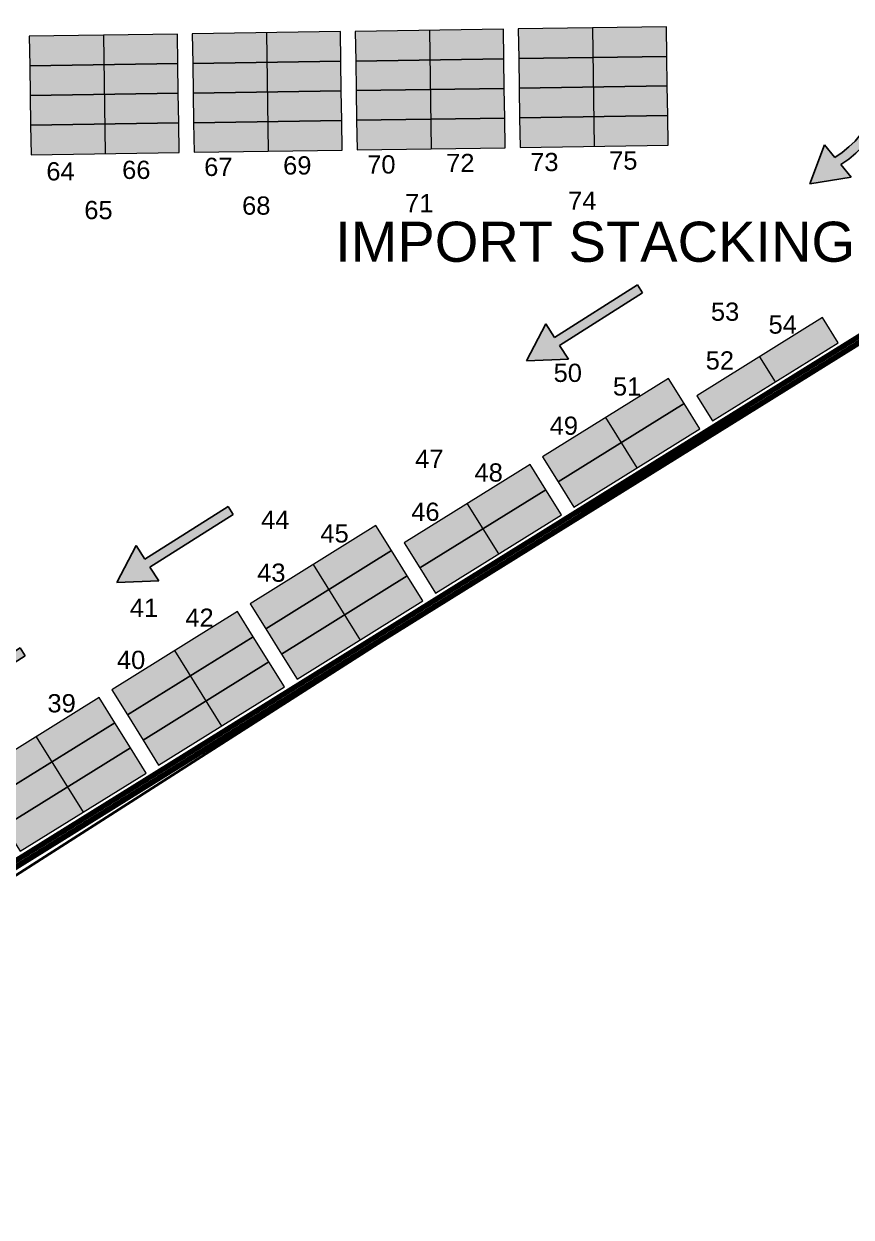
# Model space of a CAD drawing. Header units: inches. Extents: x -1774894 to -657573, y 144736 to 934842.
# Drawn here: x -986217 to -918162, y 599449 to 697659 of the extents above; entities that cross this region are included whole.
import ezdxf

# ---------------------------------------------------------------- set-up
doc = ezdxf.new("R2010")
doc.units = ezdxf.units.IN
doc.header["$MEASUREMENT"] = 0
doc.layers.add('A-ANNO-TEXT', color=7, linetype='Continuous')
doc.layers.add('siding cl', color=7, linetype='Continuous')
for name, color, linetype, lineweight in [('Container', 5, 'Continuous', 9), ('grid', 7, 'Continuous', 18), ('IR PROP. DETAILS', 190, 'Continuous', 0)]:
    doc.layers.add(name, color=color, linetype=linetype, lineweight=lineweight)
doc.styles.add('ARIAL', font='arial.ttf')
doc.linetypes.add('FENCELINE1', pattern='A,0.25,-0.1,[133,ltypeshp.shx,S=0.1,R=0,X=-0.1,Y=0],-0.1,1', length=1.45)

# ---------------------------------------------------------------- blocks, each defined once
blk = doc.blocks.new('DFSSDF')
at = {"layer": 'IR PROP. DETAILS'}
h = blk.add_hatch(color=256, dxfattribs=at)
h.set_gradient(color1=(96, 92, 93), color2=(117, 112, 114), one_color=1, tint=0.45, name='CYLINDER')
h.paths.add_polyline_path([(-259585, 628390), (-258308, 628829), (-260916, 631075), (-261592, 627700), (-260322, 628136, 0.357063), (-251669, 621054), (-251614, 621826, -0.362573)])
at = {"layer": 'siding cl'}
for p, q in [((-258308, 628829), (-259585, 628390)), ((-261592, 627700), (-260322, 628136)), ((-251669, 621054), (-251614, 621826))]:
    blk.add_line(p, q, dxfattribs=at)
for points in [[(-261592, 627700), (-260916, 631075)], [(-258308, 628829), (-260916, 631075)]]:
    blk.add_lwpolyline(points, dxfattribs=at)
for radius, start in [(8828, 191.40098), (8056, 190.67139)]:
    blk.add_arc((-251669, 629881), radius, start, 270.38858, dxfattribs=at)
blk = doc.blocks.new('XZCZXDC')
at = {"layer": 'IR PROP. DETAILS'}
h = blk.add_hatch(color=256, dxfattribs=at)
h.set_gradient(color1=(96, 92, 93), color2=(117, 112, 114), one_color=1, tint=0.45, name='CYLINDER')
h.paths.add_polyline_path([(-17331, 724408), (-17331, 723057), (-25422, 723057), (-25422, 722286), (-17331, 722286), (-17331, 720935), (-14360, 722671)])
at = {"layer": 'siding cl'}
for p, q in [((-17331, 724408), (-17331, 723057)), ((-17331, 723057), (-25422, 723057)), ((-25422, 723057), (-25422, 722286)), ((-17331, 722286), (-25422, 722286)), ((-17331, 720935), (-17331, 722286))]:
    blk.add_line(p, q, dxfattribs=at)
for points in [[(-17331, 724408), (-14360, 722671)], [(-17331, 720935), (-14360, 722671)]]:
    blk.add_lwpolyline(points, dxfattribs=at)

msp = doc.modelspace()

# ---------------------------------------------------------------- hatches: boundary and pattern name
at = {"layer": 'grid'}
h = msp.add_hatch(color=256, dxfattribs=at)
h.set_gradient(color1=(158, 158, 255), color2=(173, 173, 255), one_color=1, tint=0.84, name='CYLINDER')
h.paths.add_polyline_path([(-933355.237, 697422.398), (-945540.066, 697240.866), (-945540.066, 696850.243), (-945509.56, 694802.65), (-933318.913, 694984.268)])
h.paths.add_polyline_path([(-933318.913, 694984.268), (-945509.56, 694802.65), (-945473.237, 692364.52), (-933282.59, 692546.139)])
h.paths.add_polyline_path([(-933282.59, 692546.139), (-945473.237, 692364.52), (-945436.913, 689926.391), (-933246.266, 690108.009)])
h.paths.add_polyline_path([(-933246.266, 690108.009), (-945436.913, 689926.391), (-945400.589, 687488.261), (-933209.942, 687669.88)])
h = msp.add_hatch(color=256, dxfattribs=at)
h.set_gradient(color1=(158, 158, 255), color2=(173, 173, 255), one_color=1, tint=0.84, name='CYLINDER')
h.paths.add_polyline_path([(-973584.373, 696823.057), (-985769.202, 696641.525), (-985769.202, 696250.902), (-985738.696, 694203.309), (-973548.049, 694384.927)])
h.paths.add_polyline_path([(-973548.049, 694384.927), (-985738.696, 694203.309), (-985702.372, 691765.179), (-973511.725, 691946.798)])
h.paths.add_polyline_path([(-973511.725, 691946.798), (-985702.372, 691765.179), (-985666.049, 689327.05), (-973475.402, 689508.668)])
h.paths.add_polyline_path([(-973475.402, 689508.668), (-985666.049, 689327.05), (-985629.725, 686888.92), (-973439.078, 687070.539)])
h = msp.add_hatch(color=256, dxfattribs=at)
h.set_gradient(color1=(158, 158, 255), color2=(173, 173, 255), one_color=1, tint=0.84, name='CYLINDER')
h.paths.add_polyline_path([(-960174.661, 697022.837), (-972359.49, 696841.305), (-972359.49, 696450.682), (-972328.984, 694403.089), (-960138.337, 694584.707)])
h.paths.add_polyline_path([(-960138.337, 694584.707), (-972328.984, 694403.089), (-972292.661, 691964.96), (-960102.013, 692146.578)])
h.paths.add_polyline_path([(-960102.013, 692146.578), (-972292.661, 691964.96), (-972256.337, 689526.83), (-960065.69, 689708.449)])
h.paths.add_polyline_path([(-960065.69, 689708.449), (-972256.337, 689526.83), (-972220.013, 687088.701), (-960029.366, 687270.319)])
h = msp.add_hatch(color=256, dxfattribs=at)
h.set_gradient(color1=(158, 158, 255), color2=(173, 173, 255), one_color=1, tint=0.84, name='CYLINDER')
h.paths.add_polyline_path([(-946764.949, 697222.617), (-958949.778, 697041.085), (-958949.778, 696650.463), (-958919.272, 694602.869), (-946728.625, 694784.488)])
h.paths.add_polyline_path([(-946728.625, 694784.488), (-958919.272, 694602.869), (-958882.949, 692164.74), (-946692.301, 692346.358)])
h.paths.add_polyline_path([(-946692.301, 692346.358), (-958882.949, 692164.74), (-958846.625, 689726.61), (-946655.978, 689908.229)])
h.paths.add_polyline_path([(-946655.978, 689908.229), (-958846.625, 689726.61), (-958810.301, 687288.481), (-946619.654, 687470.099)])
h = msp.add_hatch(color=256, dxfattribs=at)
h.set_gradient(color1=(158, 158, 255), color2=(173, 173, 255), one_color=1, tint=0.84, name='CYLINDER')
h.paths.add_polyline_path([(-919223.154, 671413.18), (-920510.963, 673483.77), (-930863.912, 667044.725), (-929576.103, 664974.135)])
h = msp.add_hatch(color=256, dxfattribs=at)
h.set_gradient(color1=(158, 158, 255), color2=(173, 173, 255), one_color=1, tint=0.84, name='CYLINDER')
h.paths.add_polyline_path([(-931899.207, 666400.82), (-933187.016, 668471.41), (-943539.965, 662032.365), (-942252.156, 659961.775)])
h.paths.add_polyline_path([(-930611.398, 664330.23), (-931899.207, 666400.82), (-942252.156, 659961.775), (-940964.347, 657891.185)])
h = msp.add_hatch(color=256, dxfattribs=at)
h.set_gradient(color1=(158, 158, 255), color2=(173, 173, 255), one_color=1, tint=0.84, name='CYLINDER')
h.paths.add_polyline_path([(-943287.451, 659317.87), (-944575.26, 661388.46), (-954928.209, 654949.415), (-953640.4, 652878.825)])
h.paths.add_polyline_path([(-941999.642, 657247.281), (-943287.451, 659317.87), (-953640.4, 652878.825), (-952352.591, 650808.235)])
h = msp.add_hatch(color=256, dxfattribs=at)
h.set_gradient(color1=(158, 158, 255), color2=(173, 173, 255), one_color=1, tint=0.84, name='CYLINDER')
h.paths.add_polyline_path([(-954675.695, 652234.92), (-955963.504, 654305.51), (-966316.454, 647866.465), (-965028.644, 645795.875)])
h.paths.add_polyline_path([(-953387.886, 650164.331), (-954675.695, 652234.92), (-965028.644, 645795.875), (-963740.835, 643725.285)])
h = msp.add_hatch(color=256, dxfattribs=at)
h.set_gradient(color1=(158, 158, 255), color2=(173, 173, 255), one_color=1, tint=0.84, name='CYLINDER')
h.paths.add_polyline_path([(-966063.939, 645151.971), (-967351.748, 647222.56), (-977704.698, 640783.515), (-976416.889, 638712.925)])
h.paths.add_polyline_path([(-964776.13, 643081.381), (-966063.939, 645151.971), (-976416.889, 638712.925), (-975129.08, 636642.335)])
h = msp.add_hatch(color=256, dxfattribs=at)
h.set_gradient(color1=(158, 158, 255), color2=(173, 173, 255), one_color=1, tint=0.84, name='CYLINDER')
h.paths.add_polyline_path([(-977452.184, 638069.021), (-978739.993, 640139.61), (-989092.942, 633700.565), (-987805.133, 631629.975)])
h.paths.add_polyline_path([(-976164.375, 635998.431), (-977452.184, 638069.021), (-987805.133, 631629.975), (-986517.324, 629559.385)])
at = {"layer": 'IR PROP. DETAILS'}
h = msp.add_hatch(color=256, dxfattribs=at)
h.set_gradient(color1=(214, 41, 125), color2=(217, 58, 135), one_color=1, tint=0.54, name='CYLINDER')
h.paths.add_polyline_path([(-955963.504, 654305.51), (-957251.313, 656376.1), (-967604.263, 649937.055), (-966316.454, 647866.465)])
h = msp.add_hatch(color=256, dxfattribs=at)
h.set_gradient(color1=(214, 41, 125), color2=(217, 58, 135), one_color=1, tint=0.54, name='CYLINDER')
h.paths.add_polyline_path([(-967351.748, 647222.56), (-968639.558, 649293.15), (-978992.507, 642854.105), (-977704.698, 640783.515)])
h = msp.add_hatch(color=256, dxfattribs=at)
h.set_gradient(color1=(214, 41, 125), color2=(217, 58, 135), one_color=1, tint=0.54, name='CYLINDER')
h.paths.add_polyline_path([(-978739.993, 640139.61), (-980027.802, 642210.2), (-990380.751, 635771.155), (-989092.942, 633700.565)])

# ---------------------------------------------------------------- linework, layer by layer
at = {"color": 4, "lineweight": 100}
for p, q in [((-915033.797, 673481.76), (-1032048.076, 600704.406)), ((-914538.468, 673259.896), (-1031907.48, 600261.915))]:
    msp.add_line(p, q, dxfattribs=at)
msp.add_line((-914759.994, 673652.053), (-918796.002, 671141.847))
msp.add_lwpolyline([(-1031810.415, 600322.285), (-914795.616, 673099.962), (-909770.216, 664203.731), (-908708.896, 662981.859), (-906075.882, 661587.707), (-901581.482, 663083.36), (-896429.651, 666700.726), (-888806.067, 671552.622), (-862452.713, 689023.169), (-837932.991, 703366.477), (-832959.954, 702661.677), (-798832.42, 795556.225), (-799254.817, 795711.405)], dxfattribs=at)
at = {"color": 124, "linetype": 'FENCELINE1', "lineweight": 40, "ltscale": 5}
msp.add_lwpolyline([(-1030859.119, 599448.811), (-914789.808, 673704.833), (-909764.408, 664808.602)], dxfattribs=at)
at = {"layer": 'Container'}
for p, q in [((-939450.56, 697331.588), (-939305.266, 687579.071)), ((-979679.696, 696732.247), (-979534.401, 686979.73)), ((-966269.984, 696932.028), (-966124.69, 687179.51)), ((-952860.272, 697131.808), (-952714.978, 687379.29)), ((-925687.437, 670264.248), (-924399.628, 668193.658)), ((-938363.491, 665251.887), (-935787.872, 661110.708)), ((-949751.735, 658168.938), (-947176.117, 654027.758)), ((-962427.788, 653156.577), (-958564.361, 646944.808)), ((-973816.032, 646073.628), (-969952.605, 639861.858)), ((-985204.276, 638990.678), (-981340.849, 632778.908))]:
    msp.add_line(p, q, dxfattribs=at)
for points in [[(-945509.56, 694802.65), (-933318.913, 694984.268), (-933355.237, 697422.398), (-945545.884, 697240.779)], [(-985738.696, 694203.309), (-973548.049, 694384.927), (-973584.373, 696823.057), (-985775.02, 696641.438)], [(-972328.984, 694403.089), (-960138.337, 694584.707), (-960174.661, 697022.837), (-972365.308, 696841.218)], [(-958919.272, 694602.869), (-946728.625, 694784.488), (-946764.949, 697222.617), (-958955.596, 697040.999)], [(-985702.372, 691765.179), (-973511.725, 691946.798), (-973548.049, 694384.927), (-985738.696, 694203.309)], [(-972292.661, 691964.96), (-960102.013, 692146.578), (-960138.337, 694584.707), (-972328.984, 694403.089)], [(-958882.949, 692164.74), (-946692.301, 692346.358), (-946728.625, 694784.488), (-958919.272, 694602.869)], [(-945473.237, 692364.52), (-933282.59, 692546.139), (-933318.913, 694984.268), (-945509.56, 694802.65)], [(-945436.913, 689926.391), (-933246.266, 690108.009), (-933282.59, 692546.139), (-945473.237, 692364.52)], [(-985666.049, 689327.05), (-973475.402, 689508.668), (-973511.725, 691946.798), (-985702.372, 691765.179)], [(-972256.337, 689526.83), (-960065.69, 689708.449), (-960102.013, 692146.578), (-972292.661, 691964.96)], [(-958846.625, 689726.61), (-946655.978, 689908.229), (-946692.301, 692346.358), (-958882.949, 692164.74)], [(-985629.725, 686888.92), (-973439.078, 687070.539), (-973475.402, 689508.668), (-985666.049, 689327.05)], [(-972220.013, 687088.701), (-960029.366, 687270.319), (-960065.69, 689708.449), (-972256.337, 689526.83)], [(-958810.301, 687288.481), (-946619.654, 687470.099), (-946655.978, 689908.229), (-958846.625, 689726.61)], [(-945400.589, 687488.261), (-933209.942, 687669.88), (-933246.266, 690108.009), (-945436.913, 689926.391)], [(-929576.103, 664974.135), (-919223.154, 671413.18), (-920510.963, 673483.77), (-930863.912, 667044.725)], [(-942252.156, 659961.775), (-931899.207, 666400.82), (-933187.016, 668471.41), (-943539.965, 662032.365)], [(-940964.347, 657891.185), (-930611.398, 664330.23), (-931899.207, 666400.82), (-942252.156, 659961.775)], [(-953640.4, 652878.825), (-943287.451, 659317.87), (-944575.26, 661388.46), (-954928.209, 654949.415)], [(-952352.591, 650808.235), (-941999.642, 657247.281), (-943287.451, 659317.87), (-953640.4, 652878.825)], [(-966316.454, 647866.465), (-955963.504, 654305.51), (-957251.313, 656376.1), (-967604.263, 649937.055)], [(-965028.644, 645795.875), (-954675.695, 652234.92), (-955963.504, 654305.51), (-966316.454, 647866.465)], [(-963740.835, 643725.285), (-953387.886, 650164.331), (-954675.695, 652234.92), (-965028.644, 645795.875)], [(-977704.698, 640783.515), (-967351.748, 647222.56), (-968639.558, 649293.15), (-978992.507, 642854.105)], [(-976416.889, 638712.925), (-966063.939, 645151.971), (-967351.748, 647222.56), (-977704.698, 640783.515)], [(-975129.08, 636642.335), (-964776.13, 643081.381), (-966063.939, 645151.971), (-976416.889, 638712.925)], [(-989092.942, 633700.565), (-978739.993, 640139.61), (-980027.802, 642210.2), (-990380.751, 635771.155)], [(-987805.133, 631629.975), (-977452.184, 638069.021), (-978739.993, 640139.61), (-989092.942, 633700.565)], [(-986517.324, 629559.385), (-976164.375, 635998.431), (-977452.184, 638069.021), (-987805.133, 631629.975)]]:
    msp.add_lwpolyline(points, close=True, dxfattribs=at)

# ---------------------------------------------------------------- block references
at = {"layer": 'IR PROP. DETAILS'}
for name, p, rotation in [('DFSSDF', (-422818.501, 1150959.96), 110.6236540368072), ('XZCZXDC', (-1344250.707, 1272377.181), 212.4037266382184), ('XZCZXDC', (-1377947.879, 1254132.883), 212.4037266382425), ('XZCZXDC', (-1395054.907, 1242490.531), 212.4037266382425)]:
    msp.add_blockref(name, p, dxfattribs=dict(at, rotation=rotation))

# ---------------------------------------------------------------- texts
at = {"layer": 'A-ANNO-TEXT', "attachment_point": 2, "style": 'ARIAL'}
for s, insert, char_height in [('{\\C7;67}', (-970217.832, 686640.633), 1500), ('{\\C7;69}', (-963724.301, 686761.43), 1500), ('{\\C7;70}', (-956808.12, 686840.413), 1500), ('{\\C7;72}', (-950314.589, 686961.21), 1500), ('{\\C7;73}', (-943398.408, 687040.194), 1500), ('{\\C7;75}', (-936904.877, 687160.991), 1500), ('{\\C7;64}', (-983202.788, 686274.058), 1500), ('{\\C7;66}', (-976968.57, 686396.104), 1500), ('{\\C7;71}', (-953687.423, 683654.345), 1500), ('{\\C7;74}', (-940277.711, 683854.126), 1500), ('{\\C7;65}', (-980082.091, 683087.991), 1500), ('{\\C7;68}', (-967097.135, 683454.565), 1500), ('{\\C7;IMPORT STACKING}', (-939224.664, 681377.692), 3300), ('{\\C7;53}', (-928530.808, 674722.254), 1500), ('{\\C7;54}', (-923791.519, 673663.062), 1500), ('{\\C7;52}', (-928958.357, 670708.18), 1500), ('{\\C7;50}', (-941472.887, 669688.536), 1500), ('{\\C7;51}', (-936593.622, 668568.711), 1500), ('{\\C7;49}', (-941794.939, 665337.4), 1500), ('{\\C7;47}', (-952861.131, 662605.586), 1500), ('{\\C7;48}', (-947981.866, 661485.761), 1500), ('{\\C7;46}', (-953183.183, 658254.45), 1500), ('{\\C7;44}', (-965537.184, 657593.226), 1500), ('{\\C7;45}', (-960657.919, 656473.401), 1500), ('{\\C7;43}', (-965859.237, 653242.09), 1500), ('{\\C7;41}', (-976332.397, 650353.488), 1500), ('{\\C7;42}', (-971767.239, 649536.216), 1500), ('{\\C7;40}', (-977397.893, 646062.977), 1500), ('{\\C7;39}', (-983111.915, 642493.602), 1500)]:
    msp.add_mtext(s, dxfattribs=dict(at, insert=insert, char_height=char_height))

doc.saveas('drawing.dxf')
